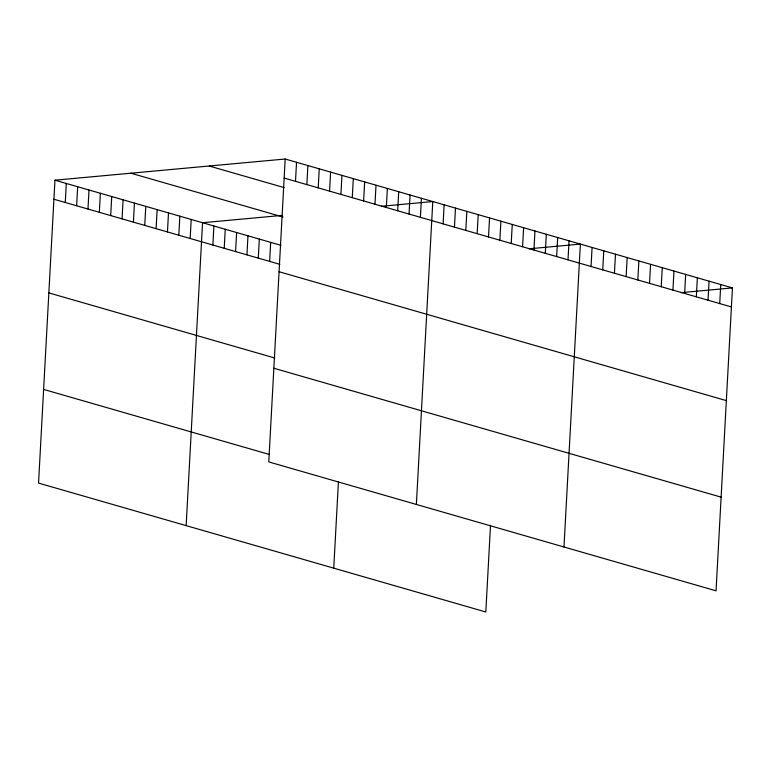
<?xml version="1.0" encoding="UTF-8"?>
<svg xmlns="http://www.w3.org/2000/svg" width="771" height="771" viewBox="0 0 771 771"><rect width="100%" height="100%" fill="white"/><g stroke="black" fill="none" stroke-linecap="round" stroke-linejoin="round"><path stroke-width="1.16" d="M285.183 159.019L268.78 461.916L716.047 590.817L732.45 287.911L285.183 159.019L54.953 180.183L38.55 483.089L485.817 611.981L490.51 525.33M65.275 202.494L66.306 183.459M76.628 205.77L77.659 186.727M87.981 209.037L89.012 190.003M99.343 212.314L100.365 193.27M110.696 215.581L111.728 196.547M122.049 218.858L123.081 199.824M133.402 222.125L134.433 203.091M144.755 225.402L145.786 206.368M156.108 228.669L157.139 209.635M167.461 231.946L168.492 212.912M178.814 235.213L179.845 216.179M190.167 238.49L191.198 219.456M186.148 525.62L202.551 222.723L282.09 215.408M212.873 245.033L213.904 225.999M224.226 248.301L225.257 229.266M235.589 251.577L236.61 232.543M246.942 254.844L247.973 235.81M258.295 258.121L259.326 239.087M269.648 261.388L270.679 242.354M295.505 181.32L296.536 162.286M306.858 184.597L307.889 165.563M318.211 187.864L319.242 168.83M329.564 191.141L330.595 172.106M340.917 194.408L341.948 175.374M352.27 197.684L353.301 178.65M333.747 568.16L338.44 481.509M363.623 200.952L364.654 181.917M374.976 204.228L376.007 185.194M386.329 207.495L387.36 188.461M397.691 210.772L398.713 191.738M409.044 214.039L410.076 195.005M420.397 217.316L421.429 198.282M416.379 504.456L432.782 201.549L381.346 206.281M443.103 223.86L444.135 204.826M454.456 227.137L455.488 208.093M465.809 230.404L466.84 211.37M477.162 233.68L478.193 214.637M488.515 236.948L489.546 217.914M499.868 240.224L500.899 221.181M511.221 243.491L512.252 224.457M522.574 246.768L523.605 227.724M533.937 250.035L534.958 231.001M545.29 253.312L546.321 234.268M556.643 256.579L557.674 237.545M567.996 259.856L569.027 240.812M563.977 546.986L580.38 244.089L528.945 248.821M591.049 266.496L592.08 247.462M602.739 269.869L603.77 250.835M614.439 273.233L615.47 254.199M626.139 276.606L627.17 257.572M637.839 279.979L638.87 260.945M649.539 283.352L650.57 264.318M661.229 286.725L662.26 267.691M672.929 290.089L673.96 271.055M684.629 293.462L685.66 274.428M696.329 296.835L697.36 277.801M708.019 300.208L709.05 281.174M719.719 303.581L720.75 284.538M681.024 292.643L732.45 287.911M284.152 178.053L731.419 306.945M209.201 166.006L284.142 187.594M130.925 173.205L283.073 217.046M54.953 180.183L280.895 245.303M53.922 199.226L279.863 264.337M279.073 271.729L726.349 400.621M48.852 292.893L274.794 358.014M273.85 368.239L721.116 497.141M43.619 389.413L269.561 454.524"/></g></svg>
